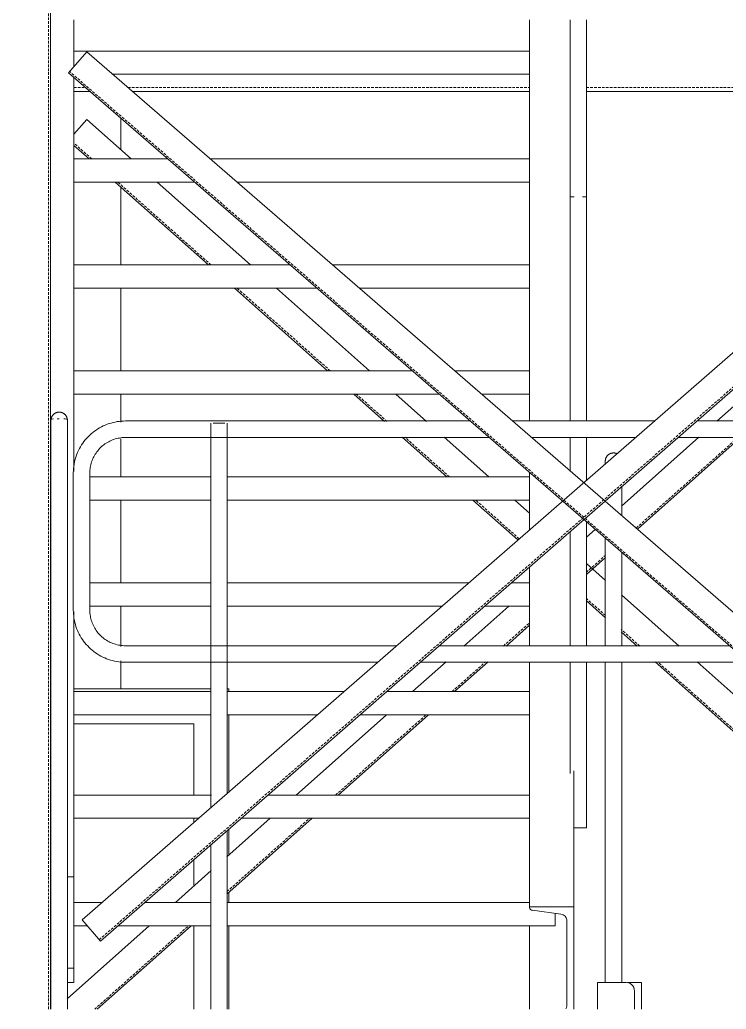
# Model space of a CAD drawing. Header units: centimetres. Extents: x -3046 to 63786, y -269 to 1483.
# Drawn here: x 51552.3 to 51680.9, y 233.8 to 413.9 of the extents above; entities that cross this region are included whole.
import ezdxf

# ---------------------------------------------------------------- set-up
doc = ezdxf.new("R2010")
doc.units = ezdxf.units.CM
doc.linetypes.add('Hidden', pattern=[0.714375, 0.47625, -0.238125])
for name, color, linetype, lineweight in [('A-FLOR-HRAL', 7, 'Continuous', 9), ('A-GLAZ', 7, 'Continuous', 9), ('A-WALL-PATT', 7, 'Continuous', 9), ('I-WALL', 7, 'Continuous', 9), ('S-BEAM', 7, 'Continuous', 9), ('S-COLS', 7, 'Continuous', 9)]:
    doc.layers.add(name, color=color, linetype=linetype, lineweight=lineweight)

# ---------------------------------------------------------------- blocks, each defined once
blk = doc.blocks.new('HSS Rectangular-Column - 75 x 75-1752346-s04')
at = {"layer": 'S-COLS', "linetype": 'Hidden'}
blk.add_line((-5678.4, 620.8), (-5678.4, 233.83), dxfattribs=at)
at = {"layer": 'S-COLS'}
blk.add_line((-5678, 233.83), (-5678, 594.99), dxfattribs=at)
blk = doc.blocks.new('C Shapes - C12X25-1753967-s04')
at = {"layer": 'S-BEAM', "linetype": 'Hidden'}
for p, q in [((-5673.77, 401.59), (-5671.69, 401.59)), ((-5663.93, 401.59), (-5590.78, 401.59)), ((-5580.45, 401.59), (-5498.39, 401.59))]:
    blk.add_line(p, q, dxfattribs=at)
at = {"layer": 'S-BEAM'}
for p, q in [((-5673.77, 400.88), (-5670.87, 400.88)), ((-5663.11, 400.88), (-5590.78, 400.88)), ((-5580.45, 400.88), (-5499.21, 400.88))]:
    blk.add_line(p, q, dxfattribs=at)
blk = doc.blocks.new('M_L Equal Angles - L51X51X3_2-1755276-s04')
at = {"layer": 'S-BEAM'}
for p, q in [((-5494.86, 395.75), (-5556.68, 340.84)), ((-5559.94, 337.94), (-5574.05, 325.4)), ((-5552.24, 337.99), (-5571.14, 321.19)), ((-5578.84, 321.15), (-5580.45, 319.72)), ((-5576.95, 316.04), (-5580.45, 312.92)), ((-5594.54, 307.21), (-5602.73, 299.93)), ((-5590.78, 303.75), (-5595.08, 299.93)), ((-5605.99, 297.03), (-5612.08, 291.63)), ((-5598.34, 297.03), (-5604.43, 291.63)), ((-5616.82, 287.41), (-5633.27, 272.81)), ((-5609.17, 287.41), (-5625.62, 272.81)), ((-5630.36, 268.59), (-5645.89, 254.8)), ((-5638.01, 268.59), (-5645.89, 261.59)), ((-5648.75, 259.05), (-5655.29, 253.25)), ((-5660.04, 249.03), (-5674.99, 235.75)), ((-5652.39, 249.03), (-5669.5, 233.83))]:
    blk.add_line(p, q, dxfattribs=at)
at = {"layer": 'S-BEAM', "linetype": 'Hidden'}
for p, q in [((-5571.38, 321.4), (-5552.71, 337.99)), ((-5580.45, 313.35), (-5576.95, 316.46)), ((-5595.56, 299.93), (-5590.78, 304.17)), ((-5604.91, 291.63), (-5598.82, 297.03)), ((-5626.1, 272.81), (-5609.65, 287.41)), ((-5645.89, 255.23), (-5630.84, 268.59)), ((-5669.98, 233.83), (-5652.87, 249.03))]:
    blk.add_line(p, q, dxfattribs=at)
blk = doc.blocks.new('M_L Equal Angles - L51X51X3_2-V183-s04')
at = {"layer": 'S-BEAM'}
for p, q in [((-5673.77, 393.08), (-5671.41, 395.75)), ((-5663.35, 388.59), (-5671.41, 395.75)), ((-5671, 388.59), (-5673.77, 391.05)), ((-5649.28, 369.3), (-5666.25, 384.37)), ((-5641.63, 369.3), (-5658.6, 384.37)), ((-5627.56, 350.01), (-5644.53, 365.08)), ((-5619.91, 350.01), (-5636.88, 365.08)), ((-5617.19, 340.79), (-5622.81, 345.79)), ((-5609.53, 340.79), (-5615.16, 345.79)), ((-5605.84, 330.72), (-5613.98, 337.94)), ((-5598.19, 330.72), (-5606.33, 337.94)), ((-5592.91, 319.23), (-5601.1, 326.5)), ((-5590.78, 324.13), (-5593.45, 326.5)), ((-5576.95, 311.85), (-5580.45, 314.96)), ((-5576.95, 305.05), (-5580.45, 308.16)), ((-5563.54, 299.93), (-5574.05, 309.27)), ((-5571.18, 299.93), (-5574.08, 302.5)), ((-5519.85, 254.33), (-5567.92, 297.03)), ((-5519.84, 261.12), (-5560.27, 297.03))]:
    blk.add_line(p, q, dxfattribs=at)
at = {"layer": 'S-BEAM', "linetype": 'Hidden'}
for p, q in [((-5670.52, 388.59), (-5673.77, 391.48)), ((-5648.8, 369.3), (-5665.77, 384.37)), ((-5627.08, 350.01), (-5644.05, 365.08)), ((-5616.71, 340.79), (-5622.34, 345.79)), ((-5605.36, 330.72), (-5613.5, 337.94)), ((-5592.67, 319.44), (-5600.62, 326.5)), ((-5576.95, 305.48), (-5580.45, 308.59)), ((-5570.71, 299.93), (-5574.08, 302.93)), ((-5519.85, 254.76), (-5567.44, 297.03))]:
    blk.add_line(p, q, dxfattribs=at)
blk = doc.blocks.new('M_L Equal Angles - L51X51X3_2-1755759-s04')
at = {"layer": 'S-BEAM'}
for p, q in [((-5491.16, 407.9), (-5672.27, 250.07)), ((-5487.82, 404.07), (-5668.93, 246.24)), ((-5668.93, 246.24), (-5672.27, 250.07))]:
    blk.add_line(p, q, dxfattribs=at)
at = {"layer": 'S-BEAM', "linetype": 'Hidden'}
blk.add_line((-5669.14, 246.48), (-5488.03, 404.31), dxfattribs=at)
blk = doc.blocks.new('M_L Equal Angles - L51X51X3_2-1755781-s04')
at = {"layer": 'S-BEAM'}
for p, q in [((-5674.73, 404.23), (-5671.41, 408.07)), ((-5487.1, 248.38), (-5671.41, 408.07)), ((-5490.43, 244.54), (-5674.73, 404.23))]:
    blk.add_line(p, q, dxfattribs=at)
at = {"layer": 'S-BEAM', "linetype": 'Hidden'}
blk.add_line((-5490.22, 244.78), (-5674.53, 404.47), dxfattribs=at)
blk = doc.blocks.new('Railings 4 - Railings 1-1757765-s04')
at = {"layer": 'A-FLOR-HRAL'}
for p, q in [((-5677.94, 341.24), (-5677.94, 333.36)), ((-5677.94, 341), (-5677.94, 341)), ((-5677.94, 341), (-5677.94, 340.14)), ((-5674.94, 333.36), (-5674.94, 341.24)), ((-5674.94, 341), (-5674.94, 341)), ((-5674.94, 340.14), (-5674.94, 341)), ((-5677.94, 333.36), (-5677.94, 310.49)), ((-5674.94, 310.49), (-5674.94, 333.36)), ((-5677.94, 310.49), (-5677.94, 233.83)), ((-5674.94, 233.83), (-5674.94, 310.49)), ((-5677.94, 302.13), (-5677.94, 300.58)), ((-5674.94, 300.58), (-5674.94, 302.13))]:
    blk.add_line(p, q, dxfattribs=at)
at = {"layer": 'A-FLOR-HRAL', "flags": 128}
for points in [[(-5677.94, 341), (-5677.94, 341.06), (-5677.94, 341.12), (-5677.93, 341.18), (-5677.92, 341.24), (-5677.91, 341.3), (-5677.9, 341.36), (-5677.88, 341.41), (-5677.87, 341.47), (-5677.85, 341.53), (-5677.82, 341.58), (-5677.8, 341.64), (-5677.77, 341.69), (-5677.74, 341.74), (-5677.71, 341.8), (-5677.68, 341.85), (-5677.64, 341.9), (-5677.61, 341.94), (-5677.57, 341.99), (-5677.53, 342.03), (-5677.49, 342.08), (-5677.44, 342.12), (-5677.4, 342.16), (-5677.35, 342.19), (-5677.3, 342.23), (-5677.25, 342.26), (-5677.2, 342.29), (-5677.15, 342.32), (-5677.09, 342.35), (-5677.04, 342.37), (-5676.98, 342.4), (-5676.93, 342.42), (-5676.87, 342.44), (-5676.81, 342.45), (-5676.76, 342.47), (-5676.7, 342.48), (-5676.64, 342.49), (-5676.58, 342.49), (-5676.52, 342.5), (-5676.46, 342.5), (-5676.44, 342.5)], [(-5676.44, 342.5), (-5676.38, 342.5), (-5676.32, 342.49), (-5676.26, 342.49), (-5676.2, 342.48), (-5676.14, 342.47), (-5676.08, 342.46), (-5676.03, 342.44), (-5675.97, 342.42), (-5675.91, 342.4), (-5675.86, 342.38), (-5675.8, 342.36), (-5675.75, 342.33), (-5675.7, 342.3), (-5675.64, 342.27), (-5675.59, 342.24), (-5675.55, 342.2), (-5675.5, 342.17), (-5675.45, 342.13), (-5675.41, 342.09), (-5675.37, 342.04), (-5675.32, 342), (-5675.29, 341.96), (-5675.25, 341.91), (-5675.21, 341.86), (-5675.18, 341.81), (-5675.15, 341.76), (-5675.12, 341.71), (-5675.09, 341.65), (-5675.07, 341.6), (-5675.04, 341.54), (-5675.02, 341.49), (-5675, 341.43), (-5674.99, 341.37), (-5674.97, 341.31), (-5674.96, 341.25), (-5674.95, 341.2), (-5674.95, 341.14), (-5674.94, 341.08), (-5674.94, 341.02), (-5674.94, 341)], [(-5677.94, 341), (-5677.94, 340.99), (-5677.94, 340.97), (-5677.94, 340.94), (-5677.94, 340.9), (-5677.94, 340.84), (-5677.94, 340.77), (-5677.94, 340.69), (-5677.94, 340.59), (-5677.94, 340.49), (-5677.94, 340.37), (-5677.94, 340.24), (-5677.94, 340.1), (-5677.94, 339.94), (-5677.94, 339.78), (-5677.94, 339.6), (-5677.94, 339.42), (-5677.94, 339.22), (-5677.94, 339.01), (-5677.94, 338.8), (-5677.94, 338.57), (-5677.94, 338.34), (-5677.94, 338.1), (-5677.94, 337.85), (-5677.94, 337.59), (-5677.94, 337.32), (-5677.94, 337.05), (-5677.94, 336.77), (-5677.94, 336.49), (-5677.94, 336.19), (-5677.94, 335.9), (-5677.94, 335.6), (-5677.94, 335.29), (-5677.94, 334.98), (-5677.94, 334.67), (-5677.94, 334.36), (-5677.94, 334.04), (-5677.94, 333.72), (-5677.94, 333.41), (-5677.94, 333.36)], [(-5674.94, 333.36), (-5674.94, 333.68), (-5674.94, 334), (-5674.94, 334.32), (-5674.94, 334.63), (-5674.94, 334.94), (-5674.94, 335.25), (-5674.94, 335.56), (-5674.94, 335.86), (-5674.94, 336.16), (-5674.94, 336.45), (-5674.94, 336.73), (-5674.94, 337.01), (-5674.94, 337.29), (-5674.94, 337.55), (-5674.94, 337.81), (-5674.94, 338.06), (-5674.94, 338.31), (-5674.94, 338.54), (-5674.94, 338.77), (-5674.94, 338.99), (-5674.94, 339.19), (-5674.94, 339.39), (-5674.94, 339.58), (-5674.94, 339.76), (-5674.94, 339.92), (-5674.94, 340.08), (-5674.94, 340.22), (-5674.94, 340.35), (-5674.94, 340.47), (-5674.94, 340.58), (-5674.94, 340.68), (-5674.94, 340.76), (-5674.94, 340.83), (-5674.94, 340.89), (-5674.94, 340.94), (-5674.94, 340.97), (-5674.94, 340.99), (-5674.94, 341)], [(-5677.94, 310.49), (-5677.94, 310.17), (-5677.94, 309.85), (-5677.94, 309.53), (-5677.94, 309.21), (-5677.94, 308.9), (-5677.94, 308.58), (-5677.94, 308.27), (-5677.94, 307.96), (-5677.94, 307.65), (-5677.94, 307.35), (-5677.94, 307.05), (-5677.94, 306.76), (-5677.94, 306.47), (-5677.94, 306.19), (-5677.94, 305.91), (-5677.94, 305.65), (-5677.94, 305.38), (-5677.94, 305.13), (-5677.94, 304.88), (-5677.94, 304.65), (-5677.94, 304.42), (-5677.94, 304.2), (-5677.94, 303.99), (-5677.94, 303.79), (-5677.94, 303.6), (-5677.94, 303.42), (-5677.94, 303.25), (-5677.94, 303.09), (-5677.94, 302.94), (-5677.94, 302.81), (-5677.94, 302.69), (-5677.94, 302.57), (-5677.94, 302.47), (-5677.94, 302.39), (-5677.94, 302.31), (-5677.94, 302.25), (-5677.94, 302.2), (-5677.94, 302.16), (-5677.94, 302.14), (-5677.94, 302.13)], [(-5674.94, 302.13), (-5674.94, 302.14), (-5674.94, 302.17), (-5674.94, 302.21), (-5674.94, 302.26), (-5674.94, 302.32), (-5674.94, 302.4), (-5674.94, 302.49), (-5674.94, 302.59), (-5674.94, 302.7), (-5674.94, 302.83), (-5674.94, 302.97), (-5674.94, 303.11), (-5674.94, 303.27), (-5674.94, 303.45), (-5674.94, 303.63), (-5674.94, 303.82), (-5674.94, 304.02), (-5674.94, 304.23), (-5674.94, 304.45), (-5674.94, 304.68), (-5674.94, 304.92), (-5674.94, 305.17), (-5674.94, 305.42), (-5674.94, 305.69), (-5674.94, 305.96), (-5674.94, 306.23), (-5674.94, 306.52), (-5674.94, 306.8), (-5674.94, 307.1), (-5674.94, 307.4), (-5674.94, 307.7), (-5674.94, 308.01), (-5674.94, 308.32), (-5674.94, 308.63), (-5674.94, 308.94), (-5674.94, 309.26), (-5674.94, 309.58), (-5674.94, 309.9), (-5674.94, 310.22), (-5674.94, 310.49)]]:
    blk.add_lwpolyline(points, dxfattribs=at)
at = {"layer": 'A-FLOR-HRAL'}
for start_param, end_param in [(2.356194, 3.141593), (1.570796, 1.832596), (0, 0.981045)]:
    blk.add_ellipse((-5676.44, 341.24), major_axis=(1.5, 0), ratio=0.01189, start_param=start_param, end_param=end_param, dxfattribs=at)
blk = doc.blocks.new('Railings 8 - Railings 8-1759027-s04')
at = {"layer": 'A-FLOR-HRAL'}
for p, q in [((-5601.63, 340.89), (-5664.37, 340.89)), ((-5648.84, 340.47), (-5648.84, 270.48)), ((-5646.28, 340.47), (-5648.4, 340.47)), ((-5645.84, 273.1), (-5645.84, 340.47)), ((-5568.05, 340.89), (-5593.87, 340.89)), ((-5500.6, 340.89), (-5560.32, 340.89)), ((-5664.37, 337.89), (-5598.17, 337.89)), ((-5590.41, 337.89), (-5571.49, 337.89)), ((-5563.76, 337.89), (-5500.6, 337.89)), ((-5673.87, 331.39), (-5673.87, 306.48)), ((-5670.87, 306.48), (-5670.87, 331.39)), ((-5614.99, 299.98), (-5664.37, 299.98)), ((-5554.42, 299.98), (-5607.26, 299.98)), ((-5664.37, 296.98), (-5618.43, 296.98)), ((-5610.7, 296.98), (-5550.95, 296.98)), ((-5645.84, 233.83), (-5645.84, 266.36)), ((-5648.84, 263.75), (-5648.84, 233.83))]:
    blk.add_line(p, q, dxfattribs=at)
at = {"layer": 'A-FLOR-HRAL', "flags": 128}
for points in [[(-5664.37, 340.89), (-5664.75, 340.88), (-5665.13, 340.86), (-5665.5, 340.82), (-5665.88, 340.77), (-5666.26, 340.7), (-5666.63, 340.62), (-5666.99, 340.52), (-5667.36, 340.41), (-5667.71, 340.28), (-5668.07, 340.14), (-5668.41, 339.98), (-5668.75, 339.82), (-5669.09, 339.63), (-5669.41, 339.44), (-5669.73, 339.23), (-5670.04, 339.01), (-5670.34, 338.78), (-5670.63, 338.53), (-5670.91, 338.27), (-5671.18, 338.01), (-5671.44, 337.73), (-5671.69, 337.44), (-5671.93, 337.14), (-5672.15, 336.84), (-5672.36, 336.52), (-5672.56, 336.2), (-5672.75, 335.87), (-5672.92, 335.53), (-5673.08, 335.18), (-5673.22, 334.83), (-5673.35, 334.47), (-5673.47, 334.11), (-5673.57, 333.75), (-5673.66, 333.38), (-5673.73, 333), (-5673.79, 332.63), (-5673.83, 332.25), (-5673.86, 331.87), (-5673.87, 331.49), (-5673.87, 331.39)], [(-5670.87, 331.39), (-5670.86, 331.65), (-5670.85, 331.91), (-5670.82, 332.17), (-5670.78, 332.42), (-5670.74, 332.68), (-5670.68, 332.93), (-5670.61, 333.19), (-5670.54, 333.43), (-5670.45, 333.68), (-5670.35, 333.92), (-5670.25, 334.16), (-5670.13, 334.39), (-5670.01, 334.62), (-5669.87, 334.84), (-5669.73, 335.06), (-5669.58, 335.27), (-5669.42, 335.48), (-5669.25, 335.67), (-5669.08, 335.87), (-5668.9, 336.05), (-5668.71, 336.23), (-5668.51, 336.4), (-5668.31, 336.56), (-5668.1, 336.71), (-5667.88, 336.86), (-5667.66, 336.99), (-5667.43, 337.12), (-5667.2, 337.24), (-5666.96, 337.35), (-5666.72, 337.45), (-5666.48, 337.54), (-5666.23, 337.62), (-5665.98, 337.69), (-5665.73, 337.74), (-5665.47, 337.79), (-5665.22, 337.83), (-5664.96, 337.86), (-5664.7, 337.88), (-5664.44, 337.89), (-5664.37, 337.89)], [(-5673.87, 306.48), (-5673.86, 306.1), (-5673.84, 305.72), (-5673.8, 305.35), (-5673.75, 304.97), (-5673.68, 304.6), (-5673.6, 304.22), (-5673.5, 303.86), (-5673.39, 303.49), (-5673.26, 303.14), (-5673.12, 302.78), (-5672.96, 302.44), (-5672.79, 302.1), (-5672.61, 301.76), (-5672.42, 301.44), (-5672.21, 301.12), (-5671.99, 300.81), (-5671.75, 300.51), (-5671.51, 300.22), (-5671.25, 299.94), (-5670.99, 299.67), (-5670.71, 299.41), (-5670.42, 299.16), (-5670.12, 298.92), (-5669.82, 298.7), (-5669.5, 298.49), (-5669.18, 298.29), (-5668.85, 298.1), (-5668.51, 297.93), (-5668.16, 297.77), (-5667.81, 297.63), (-5667.45, 297.5), (-5667.09, 297.38), (-5666.73, 297.28), (-5666.36, 297.19), (-5665.98, 297.12), (-5665.61, 297.06), (-5665.23, 297.02), (-5664.85, 296.99), (-5664.47, 296.98), (-5664.37, 296.98)], [(-5664.37, 299.98), (-5664.63, 299.99), (-5664.89, 300), (-5665.15, 300.03), (-5665.4, 300.07), (-5665.66, 300.11), (-5665.91, 300.17), (-5666.16, 300.24), (-5666.41, 300.31), (-5666.66, 300.4), (-5666.9, 300.5), (-5667.14, 300.6), (-5667.37, 300.72), (-5667.6, 300.84), (-5667.82, 300.98), (-5668.04, 301.12), (-5668.25, 301.27), (-5668.45, 301.43), (-5668.65, 301.6), (-5668.85, 301.77), (-5669.03, 301.95), (-5669.21, 302.14), (-5669.38, 302.34), (-5669.54, 302.54), (-5669.69, 302.75), (-5669.84, 302.97), (-5669.97, 303.19), (-5670.1, 303.42), (-5670.22, 303.65), (-5670.33, 303.89), (-5670.43, 304.13), (-5670.52, 304.37), (-5670.59, 304.62), (-5670.66, 304.87), (-5670.72, 305.12), (-5670.77, 305.38), (-5670.81, 305.63), (-5670.84, 305.89), (-5670.86, 306.15), (-5670.87, 306.41), (-5670.87, 306.48)]]:
    blk.add_lwpolyline(points, dxfattribs=at)
blk = doc.blocks.new('Railings 13 - Railings 6-1759761-s04')
at = {"layer": 'A-FLOR-HRAL'}
for p, q in [((-5574, 325.58), (-5574, 328.96)), ((-5574, 323.67), (-5574, 325.58)), ((-5577, 319.55), (-5577, 304.75)), ((-5574, 304.75), (-5574, 316.95)), ((-5577, 304.75), (-5577, 299.93)), ((-5574, 299.93), (-5574, 304.75)), ((-5577, 297.03), (-5577, 279.82)), ((-5574, 279.82), (-5574, 297.03)), ((-5577, 283.64), (-5577, 238.7)), ((-5574, 238.72), (-5574, 283.64))]:
    blk.add_line(p, q, dxfattribs=at)
at = {"layer": 'A-FLOR-HRAL', "flags": 128}
for points in [[(-5577, 333.58), (-5577, 333.64), (-5577, 333.7), (-5576.99, 333.76), (-5576.98, 333.82), (-5576.97, 333.87), (-5576.96, 333.93), (-5576.94, 333.99), (-5576.92, 334.05), (-5576.9, 334.11), (-5576.88, 334.16), (-5576.86, 334.22), (-5576.83, 334.27), (-5576.8, 334.32), (-5576.77, 334.37), (-5576.74, 334.42), (-5576.7, 334.47), (-5576.67, 334.52), (-5576.63, 334.57), (-5576.59, 334.61), (-5576.55, 334.65), (-5576.5, 334.69), (-5576.46, 334.73), (-5576.41, 334.77), (-5576.36, 334.81), (-5576.31, 334.84), (-5576.26, 334.87), (-5576.21, 334.9), (-5576.15, 334.93), (-5576.1, 334.95), (-5576.04, 334.97), (-5575.99, 335), (-5575.93, 335.01), (-5575.87, 335.03), (-5575.81, 335.04), (-5575.76, 335.06), (-5575.7, 335.06), (-5575.64, 335.07), (-5575.58, 335.07), (-5575.52, 335.08), (-5575.5, 335.08)], [(-5575.5, 335.08), (-5575.44, 335.08), (-5575.38, 335.07), (-5575.32, 335.07), (-5575.26, 335.06), (-5575.2, 335.05), (-5575.14, 335.03), (-5575.09, 335.02), (-5575.03, 335), (-5574.97, 334.98), (-5574.92, 334.96), (-5574.86, 334.93)], [(-5577, 333.14), (-5577, 333.24), (-5577, 333.32), (-5577, 333.4), (-5577, 333.46), (-5577, 333.51), (-5577, 333.54), (-5577, 333.57), (-5577, 333.58), (-5577, 333.58)], [(-5577, 333.58), (-5577, 333.57), (-5577, 333.55), (-5577, 333.52), (-5577, 333.47), (-5577, 333.42), (-5577, 333.35), (-5577, 333.27), (-5577, 333.17), (-5577, 333.06)], [(-5574, 325.58), (-5574, 325.9), (-5574, 326.22), (-5574, 326.53), (-5574, 326.85), (-5574, 327.17), (-5574, 327.48), (-5574, 327.79), (-5574, 328.09), (-5574, 328.4), (-5574, 328.69)], [(-5577, 304.75), (-5577, 304.43), (-5577, 304.11), (-5577, 303.79), (-5577, 303.47), (-5577, 303.16), (-5577, 302.84), (-5577, 302.53), (-5577, 302.23), (-5577, 301.93), (-5577, 301.63), (-5577, 301.34), (-5577, 301.05), (-5577, 300.77), (-5577, 300.5), (-5577, 300.23), (-5577, 299.97)], [(-5574, 299.98), (-5574, 300.24), (-5574, 300.5), (-5574, 300.78), (-5574, 301.06), (-5574, 301.35), (-5574, 301.64), (-5574, 301.94), (-5574, 302.24), (-5574, 302.54), (-5574, 302.85), (-5574, 303.17), (-5574, 303.48), (-5574, 303.8), (-5574, 304.12), (-5574, 304.44), (-5574, 304.75)]]:
    blk.add_lwpolyline(points, dxfattribs=at)
blk = doc.blocks.new('Railings 7 - Railings 6-1760190-s04')
at = {"layer": 'A-FLOR-HRAL'}
for p, q in [((-5583.4, 413.91), (-5583.4, 365.62)), ((-5580.4, 365.62), (-5580.4, 413.91)), ((-5583.4, 381.69), (-5583.4, 379.64)), ((-5582.65, 381.69), (-5583.4, 381.69)), ((-5580.4, 381.69), (-5581.15, 381.69)), ((-5580.4, 379.64), (-5580.4, 381.69)), ((-5583.4, 365.62), (-5583.4, 359.07)), ((-5580.4, 359.07), (-5580.4, 365.62)), ((-5583.4, 359.07), (-5583.4, 340.84)), ((-5580.4, 340.84), (-5580.4, 359.07)), ((-5583.4, 337.94), (-5583.4, 331.69)), ((-5580.4, 331.69), (-5580.4, 337.94)), ((-5580.4, 330.13), (-5580.4, 331.69)), ((-5580.4, 299.93), (-5580.4, 322.5)), ((-5583.4, 320.77), (-5583.4, 299.93)), ((-5583.4, 297.03), (-5583.4, 276.74)), ((-5580.4, 266.82), (-5580.4, 297.03)), ((-5582.65, 266.82), (-5581.9, 266.82)), ((-5581.9, 266.82), (-5580.4, 266.82))]:
    blk.add_line(p, q, dxfattribs=at)
at = {"layer": 'A-FLOR-HRAL', "flags": 128}
for points in [[(-5583.4, 365.62), (-5583.4, 365.43), (-5583.4, 365.23), (-5583.4, 365.02), (-5583.4, 364.8), (-5583.4, 364.57), (-5583.4, 364.34), (-5583.4, 364.09), (-5583.4, 363.84), (-5583.4, 363.58), (-5583.4, 363.31), (-5583.4, 363.04), (-5583.4, 362.76), (-5583.4, 362.47), (-5583.4, 362.18), (-5583.4, 361.88), (-5583.4, 361.58), (-5583.4, 361.27), (-5583.4, 360.96), (-5583.4, 360.65), (-5583.4, 360.34), (-5583.4, 360.02), (-5583.4, 359.7), (-5583.4, 359.38), (-5583.4, 359.07)], [(-5580.4, 359.07), (-5580.4, 359.39), (-5580.4, 359.71), (-5580.4, 360.03), (-5580.4, 360.35), (-5580.4, 360.66), (-5580.4, 360.97), (-5580.4, 361.28), (-5580.4, 361.59), (-5580.4, 361.89), (-5580.4, 362.19), (-5580.4, 362.48), (-5580.4, 362.77), (-5580.4, 363.05), (-5580.4, 363.32), (-5580.4, 363.59), (-5580.4, 363.85), (-5580.4, 364.1), (-5580.4, 364.35), (-5580.4, 364.58), (-5580.4, 364.81), (-5580.4, 365.03), (-5580.4, 365.24), (-5580.4, 365.44), (-5580.4, 365.62)], [(-5583.4, 337.92), (-5583.4, 337.6), (-5583.4, 337.28), (-5583.4, 336.96), (-5583.4, 336.65), (-5583.4, 336.34), (-5583.4, 336.03), (-5583.4, 335.72), (-5583.4, 335.42), (-5583.4, 335.12), (-5583.4, 334.83), (-5583.4, 334.54), (-5583.4, 334.26), (-5583.4, 333.99), (-5583.4, 333.72), (-5583.4, 333.46), (-5583.4, 333.21), (-5583.4, 332.96), (-5583.4, 332.73), (-5583.4, 332.5), (-5583.4, 332.28), (-5583.4, 332.07), (-5583.4, 331.87)], [(-5580.4, 330.24), (-5580.4, 330.25), (-5580.4, 330.26), (-5580.4, 330.3), (-5580.4, 330.34), (-5580.4, 330.4), (-5580.4, 330.47), (-5580.4, 330.55), (-5580.4, 330.65), (-5580.4, 330.75), (-5580.4, 330.87), (-5580.4, 331), (-5580.4, 331.14), (-5580.4, 331.3), (-5580.4, 331.46), (-5580.4, 331.64), (-5580.4, 331.82), (-5580.4, 332.02), (-5580.4, 332.22), (-5580.4, 332.44), (-5580.4, 332.67), (-5580.4, 332.9), (-5580.4, 333.14), (-5580.4, 333.39), (-5580.4, 333.65), (-5580.4, 333.92), (-5580.4, 334.19), (-5580.4, 334.47), (-5580.4, 334.75), (-5580.4, 335.04), (-5580.4, 335.34), (-5580.4, 335.64), (-5580.4, 335.95), (-5580.4, 336.25), (-5580.4, 336.57), (-5580.4, 336.88), (-5580.4, 337.2), (-5580.4, 337.51), (-5580.4, 337.83)], [(-5580.4, 331.69), (-5580.4, 331.51), (-5580.4, 331.35), (-5580.4, 331.19), (-5580.4, 331.04), (-5580.4, 330.91), (-5580.4, 330.79), (-5580.4, 330.68), (-5580.4, 330.58), (-5580.4, 330.49), (-5580.4, 330.42), (-5580.4, 330.36), (-5580.4, 330.31), (-5580.4, 330.27), (-5580.4, 330.25), (-5580.4, 330.24), (-5580.4, 330.24)], [(-5580.4, 330.24), (-5580.4, 330.18), (-5580.41, 330.12)]]:
    blk.add_lwpolyline(points, dxfattribs=at)
blk = doc.blocks.new('Railings 20 - Railings 16-1765549-s04')
at = {"layer": 'A-FLOR-HRAL'}
for p, q in [((-5673.77, 408.21), (-5590.78, 408.21)), ((-5666.71, 404), (-5590.78, 404)), ((-5673.77, 388.59), (-5656.68, 388.59)), ((-5648.92, 388.59), (-5590.78, 388.59)), ((-5673.77, 384.37), (-5651.81, 384.37)), ((-5644.06, 384.37), (-5590.78, 384.37)), ((-5673.77, 369.3), (-5634.42, 369.3)), ((-5626.66, 369.3), (-5590.78, 369.3)), ((-5673.77, 365.08), (-5629.55, 365.08)), ((-5621.79, 365.08), (-5590.78, 365.08)), ((-5673.77, 350.01), (-5612.15, 350.01)), ((-5604.39, 350.01), (-5590.78, 350.01)), ((-5673.77, 345.79), (-5607.29, 345.79)), ((-5599.53, 345.79), (-5590.78, 345.79)), ((-5670.92, 330.72), (-5648.79, 330.72)), ((-5645.9, 330.72), (-5590.78, 330.72)), ((-5670.95, 326.5), (-5648.79, 326.5)), ((-5645.91, 326.5), (-5590.78, 326.5)), ((-5670.92, 311.42), (-5648.79, 311.42)), ((-5645.93, 311.42), (-5601.86, 311.42)), ((-5594.13, 311.42), (-5590.78, 311.42)), ((-5670.92, 307.21), (-5648.79, 307.21)), ((-5645.94, 307.21), (-5606.7, 307.21)), ((-5598.97, 307.21), (-5590.78, 307.21)), ((-5673.77, 291.63), (-5648.79, 291.63)), ((-5645.89, 291.63), (-5624.58, 291.63)), ((-5616.84, 291.63), (-5590.78, 291.63)), ((-5673.77, 287.41), (-5648.79, 287.41)), ((-5645.89, 287.41), (-5629.41, 287.41)), ((-5621.68, 287.41), (-5590.78, 287.41)), ((-5673.77, 272.81), (-5648.73, 272.81)), ((-5638.44, 272.81), (-5590.78, 272.81)), ((-5673.77, 268.59), (-5651.01, 268.59)), ((-5643.28, 268.59), (-5590.78, 268.59)), ((-5673.77, 253.25), (-5668.62, 253.25)), ((-5660.89, 253.25), (-5648.76, 253.25)), ((-5645.89, 253.25), (-5590.78, 253.25)), ((-5586.1, 251.26), (-5586.1, 249.03)), ((-5673.77, 249.03), (-5671.37, 249.03)), ((-5665.73, 249.03), (-5648.77, 249.03)), ((-5645.89, 249.03), (-5586.1, 249.03))]:
    blk.add_line(p, q, dxfattribs=at)
blk = doc.blocks.new('PQ_RVR_EST-01_ZZ_ZZ_MO_T_A_rvt-4-s04')
at = {"layer": 'S-BEAM'}
for p, q in [((-5673.77, 413.91), (-5673.77, 405.34)), ((-5590.78, 340.84), (-5590.78, 413.91)), ((-5673.77, 403.4), (-5673.77, 331.67)), ((-5590.78, 321.08), (-5590.78, 331.49)), ((-5590.78, 299.93), (-5590.78, 314.34)), ((-5673.77, 306.2), (-5673.77, 257.93)), ((-5590.78, 252.48), (-5590.78, 297.03)), ((-5582.73, 277.2), (-5582.73, 252.48)), ((-5673.77, 257.93), (-5674.99, 257.93)), ((-5673.77, 257.93), (-5673.77, 241.28)), ((-5582.73, 252.48), (-5590.78, 252.48)), ((-5590.78, 252.48), (-5590.78, 252.34)), ((-5582.73, 233.83), (-5582.73, 252.48)), ((-5590.25, 251.83), (-5585.09, 251.12)), ((-5590.78, 249.03), (-5590.78, 233.83)), ((-5584.03, 250.09), (-5584.03, 234.36)), ((-5673.77, 241.28), (-5674.99, 241.28)), ((-5673.77, 238.72), (-5673.77, 241.28)), ((-5674.99, 238.72), (-5673.77, 238.72)), ((-5578.44, 238.72), (-5578.44, 233.83)), ((-5573.18, 238.72), (-5577.91, 238.72)), ((-5572.75, 238.63), (-5573.18, 238.72)), ((-5572.98, 238.72), (-5570.39, 238.72)), ((-5572.98, 238.72), (-5570.39, 238.72)), ((-5570.39, 238.72), (-5570.39, 233.83)), ((-5571.69, 233.83), (-5571.69, 237.1))]:
    blk.add_line(p, q, dxfattribs=at)
at = {"layer": 'S-BEAM', "flags": 128}
for points in [[(-5577.91, 238.72), (-5578.03, 238.72), (-5578.15, 238.72), (-5578.25, 238.72), (-5578.33, 238.72), (-5578.39, 238.72), (-5578.43, 238.72), (-5578.44, 238.72)], [(-5571.69, 237.1), (-5571.72, 237.46), (-5571.82, 237.8), (-5571.99, 238.11), (-5572.21, 238.35), (-5572.46, 238.53), (-5572.75, 238.63)]]:
    blk.add_lwpolyline(points, dxfattribs=at)
at = {"layer": 'S-BEAM'}
for centre, major_axis, start_param, end_param in [((-5590.15, 252.34), (0.636, 0), 3.141593, 4.547281), ((-5585.3, 250.09), (1.27, 0), 0, 1.405688), ((-5585.3, 234.36), (1.27, 0), 5.814623, 6.283185)]:
    blk.add_ellipse(centre, major_axis=major_axis, ratio=0.820327, start_param=start_param, end_param=end_param, dxfattribs=at)
at = {"layer": 'A-FLOR-HRAL', "lineweight": 9}
for name in ['Railings 7 - Railings 6-1760190-s04', 'Railings 20 - Railings 16-1765549-s04', 'Railings 4 - Railings 1-1757765-s04', 'Railings 8 - Railings 8-1759027-s04', 'Railings 13 - Railings 6-1759761-s04']:
    blk.add_blockref(name, (0, 0), dxfattribs=at)
at = {"layer": 'S-BEAM', "lineweight": 9}
for name in ['C Shapes - C12X25-1753967-s04', 'M_L Equal Angles - L51X51X3_2-1755781-s04', 'M_L Equal Angles - L51X51X3_2-1755759-s04', 'M_L Equal Angles - L51X51X3_2-1755276-s04', 'M_L Equal Angles - L51X51X3_2-V183-s04']:
    blk.add_blockref(name, (0, 0), dxfattribs=at)
at = {"layer": 'S-COLS', "lineweight": 9}
blk.add_blockref('HSS Rectangular-Column - 75 x 75-1752346-s04', (0, 0), dxfattribs=at)
blk = doc.blocks.new('M_Instance-Window-Fixed - 0406 x 610mm-1786122-s04')
at = {"layer": 'A-GLAZ'}
for p, q in [((-5648.79, 292.12), (-5673.77, 292.12)), ((-5645.58, 292.12), (-5645.89, 292.12)), ((-5645.58, 291.63), (-5645.58, 292.12)), ((-5645.58, 273.33), (-5645.58, 287.41)), ((-5673.77, 285.77), (-5651.93, 285.77)), ((-5651.93, 285.77), (-5651.93, 272.81)), ((-5651.93, 268.59), (-5651.93, 267.79)), ((-5645.58, 261.87), (-5645.58, 266.59)), ((-5651.93, 261.05), (-5651.93, 256.23)), ((-5645.58, 253.25), (-5645.58, 255.08)), ((-5651.93, 249.03), (-5651.93, 233.83)), ((-5645.58, 233.83), (-5645.58, 249.03))]:
    blk.add_line(p, q, dxfattribs=at)

msp = doc.modelspace()

# ---------------------------------------------------------------- hatches: boundary and pattern name
at = {"layer": 'A-WALL-PATT', "true_color": 0x808080}
h = msp.add_hatch(dxfattribs=at)
h.set_pattern_fill('FP_46', color=8, style=0, pattern_type=2)
h.set_pattern_definition([(90, (53595.614, 711.715), (-75, 5e-15), [])])
h.paths.add_polyline_path([(51152.47, 134), (51181.87, 134), (51181.87, 211.5), (51180.52, 211.5), (51180.68, 211.82), (51181.87, 211.82), (51181.66, 224.45), (51159.55, 224.45), (51159.55, 287.4), (51181.87, 287.4), (51181.87, 310.17), (51151.72, 310.17), (51151.72, 134)])
h.paths.add_polyline_path([(51687.07, 134), (51750.95, 134), (51750.95, 134.5), (51668.28, 134.5), (51667.66, 134)])
h.paths.add_polyline_path([(53860.54, 134), (54066.85, 134), (54066.85, 241.5), (53776.44, 241.5), (53776.44, 244), (54066.85, 244), (54066.85, 436.5), (53776.44, 436.5), (53776.44, 439), (54066.85, 439), (54066.85, 440.53), (53777.73, 440.79), (53777.74, 450.53), (54066.85, 450.53), (54066.85, 507.27), (53777.73, 507.27), (53777.73, 514), (53776.44, 514), (53776.44, 134), (53836.39, 134)])
h.paths.add_polyline_path([(54826.53, 134), (54877.38, 134), (54877.38, 241.5), (54807.51, 241.5), (54807.51, 134)])
h.paths.add_polyline_path([(54271.09, 134), (54377.63, 134), (54377.63, 180.11), (54369.25, 180.11), (54369.25, 241.5), (54088.85, 241.5), (54088.85, 134), (54246.94, 134)])
h.paths.add_polyline_path([(54387.63, 134), (54653.78, 134), (54653.78, 241.5), (54493.23, 241.5), (54493.23, 180.11), (54387.63, 180.11), (54387.63, 145.53)])
h.paths.add_polyline_path([(53766.44, 134), (53766.44, 514), (53765.14, 514), (53765.14, 507.27), (53480.15, 507.27), (53480.15, 446.01), (53479.85, 446.01), (53479.57, 134), (53763.94, 134)])
h.paths.add_polyline_path([(51233.34, 134), (51535.47, 134), (51535.47, 190.77), (51447.14, 190.77), (51447.14, 216.5), (51241.22, 216.5), (51233.95, 140.37)])
h.paths.add_polyline_path([(54797.51, 134), (54797.51, 241.5), (54698.16, 241.5), (54698.16, 134), (54754.08, 134)])
h.paths.add_polyline_path([(54676.16, 134), (54676.16, 241.5), (54663.78, 241.5), (54663.78, 134)])
h.paths.add_polyline_path([(51557.89, 134), (51640.29, 134), (51571.45, 190.77), (51557.89, 190.77), (51557.89, 145.53)])
h.paths.add_polyline_path([(53456.65, 134), (53456.65, 457.78), (53455.33, 457.78), (53455.33, 134)])
h.paths.add_polyline_path([(51782.04, 134), (51782.04, 190.77), (51759.74, 190.77), (51759.74, 134)])
h.paths.add_polyline_path([(51809.56, 134), (51869.02, 134), (51869.02, 190.77), (51809.56, 190.77), (51809.56, 159.34)])
h.paths.add_polyline_path([(51652.77, 136.34), (51657.46, 140.51), (51657.46, 208.83), (51590.32, 208.83), (51590.47, 191.67), (51650.85, 138.04)])
h.paths.add_polyline_path([(51687.07, 138.72), (51750.95, 138.72), (51750.95, 153.79), (51692.21, 153.79), (51673.51, 138.72)])
h.paths.add_polyline_path([(51665.51, 138.79), (51684.12, 153.79), (51680.06, 153.79), (51665.51, 140.86)])
h.paths.add_polyline_path([(51640.92, 140.07), (51583.84, 190.77), (51579.44, 190.77), (51638.77, 141.84)])
h.paths.add_polyline_path([(51665.51, 147.66), (51672.41, 153.79), (51665.51, 153.79)])
h.paths.add_polyline_path([(51677.16, 158.01), (51694.13, 173.08), (51665.51, 173.08), (51665.51, 158.01)])
h.paths.add_polyline_path([(51747.45, 158.01), (51750.95, 158.01), (51750.95, 173.08), (51716.15, 173.08), (51697.44, 158.01), (51735.37, 158.01)])
h.paths.add_polyline_path([(51684.81, 158.01), (51689.35, 158.01), (51708.05, 173.08), (51701.78, 173.08), (51686.31, 159.34)])
h.paths.add_polyline_path([(51710.79, 177.3), (51713.55, 177.51), (51731.99, 192.37), (51723.3, 192.19), (51706.53, 177.3)])
h.paths.add_polyline_path([(51735.37, 177.3), (51750.95, 177.3), (51750.95, 190.77), (51741.55, 190.77), (51741.55, 192.37), (51740.09, 192.37), (51721.38, 177.3), (51723.3, 177.3)])
h.paths.add_polyline_path([(51687.07, 177.3), (51698.88, 177.3), (51715.85, 192.37), (51665.51, 192.37), (51665.51, 177.3)])
h.paths.add_polyline_path([(51687.07, 196.59), (51720.6, 196.59), (51734.38, 208.83), (51665.51, 208.83), (51665.51, 196.59)])
h.paths.add_polyline_path([(51737.22, 196.59), (51741.55, 200.08), (51741.55, 208.41), (51728.24, 196.59), (51735.37, 196.59)])
h.paths.add_polyline_path([(51241.46, 219), (51447.14, 219), (51447.14, 292.12), (51535.47, 292.12), (51535.47, 411.5), (51354.3, 411.5), (51354.3, 310.17), (51250.17, 310.17), (51241.57, 220.09)])
h.paths.add_polyline_path([(51602.55, 233.83), (51645.12, 233.83), (51645.12, 249.03), (51590.32, 249.03), (51590.47, 233.83)])
h.paths.add_polyline_path([(51653.17, 233.83), (51657.46, 233.83), (51657.72, 238.72), (51658.9, 238.72), (51658.9, 296.98), (51655.5, 296.98), (51655.3, 266.82), (51653.17, 266.82), (51653.17, 233.89)])
h.paths.add_polyline_path([(51715.97, 233.83), (51715.97, 254.41), (51668.03, 296.98), (51661.9, 296.98), (51661.9, 238.72), (51665.51, 238.63), (51665.51, 233.83), (51711.22, 233.83)])
h.paths.add_polyline_path([(51718.97, 233.83), (51739.13, 233.83), (51718.97, 251.74), (51718.97, 242.21)])
h.paths.add_polyline_path([(51741.55, 238.48), (51741.55, 247.94), (51718.97, 267.51), (51718.97, 258.54), (51737.35, 242.21)])
h.paths.add_polyline_path([(53479.57, 241.5), (53479.57, 244), (53766.43, 244), (53766.43, 241.5), (53498.3, 241.5)])
h.paths.add_polyline_path([(54096, 244), (54369.25, 244), (54369.25, 277.3), (54377.63, 277.3), (54377.63, 514), (54376.31, 514), (54376.31, 507.27), (54088.85, 507.27), (54088.85, 450.53), (54376.3, 450.28), (54376.29, 440.53), (54088.85, 440.53), (54088.85, 439), (54377.63, 439), (54377.63, 436.5), (54088.85, 436.5), (54088.85, 244), (54089.96, 244)])
h.paths.add_polyline_path([(54663.78, 244), (54676.16, 244), (54676.16, 436.5), (54664.05, 436.5), (54663.78, 256.02)])
h.paths.add_polyline_path([(54698.16, 244), (54797.51, 244), (54797.3, 378.03), (54795.71, 376.97), (54745.56, 436.5), (54698.16, 436.5), (54698.16, 256.02)])
h.paths.add_polyline_path([(54807.51, 244), (54877.38, 244), (54877.38, 436.5), (54856.24, 436.5), (54807.51, 378.65), (54807.51, 269.83)])
h.paths.add_polyline_path([(54653.78, 244), (54653.78, 436.5), (54387.63, 436.5), (54387.63, 439), (54653.78, 439), (54653.78, 440.53), (54388.9, 440.79), (54388.9, 450.53), (54653.78, 450.53), (54653.78, 507.27), (54388.9, 507.27), (54388.9, 514), (54387.63, 514), (54387.63, 277.3), (54493.23, 277.3), (54493.23, 244), (54609.18, 244)])
h.paths.add_polyline_path([(51638.77, 253.25), (51645.12, 253.25), (51645.12, 268.59), (51605.54, 268.59), (51590.32, 255.08), (51590.47, 253.25), (51614.62, 253.25)])
h.paths.add_polyline_path([(51741.94, 338.02), (51743.26, 336.42), (51742, 337.94)])
h.paths.add_polyline_path([(51740.82, 338.76), (51742.3, 337.48), (51741.69, 337.89), (51740.9, 338.68)])
h.paths.add_polyline_path([(51744.41, 333.71), (51744.41, 332.67), (51744.46, 333.11)])
h.paths.add_polyline_path([(51741.94, 299.85), (51740.39, 298.57), (51741.67, 299.64)])
h.paths.add_polyline_path([(51742.67, 300.97), (51741.4, 299.49), (51741.8, 300.09), (51742.29, 300.59)])
h.paths.add_polyline_path([(51737.62, 297.37), (51736.59, 297.37), (51737.02, 297.32)])
h.paths.add_polyline_path([(51741.55, 254.66), (51741.55, 292.12), (51747.84, 292.12), (51748.04, 341.25), (51748.54, 341.53), (51748.83, 374.73), (51752.24, 374.8), (51752.24, 400.88), (51744.42, 400.87), (51675.58, 340.89), (51679.28, 340.89), (51741.04, 395.75), (51744.42, 391.95), (51687.07, 340.89), (51736.75, 340.63), (51739.17, 340.02), (51740.78, 338.8), (51743.53, 335.88), (51744.8, 331.39), (51744.6, 305.42), (51743.94, 302.61), (51742.72, 301.01), (51739.79, 298.25), (51735.3, 296.98), (51718.97, 296.98), (51718.97, 274.23), (51739.98, 256.02)])
h.paths.add_polyline_path([(51715.97, 261.2), (51715.97, 270.1), (51684.95, 296.98), (51675.68, 296.98), (51711.22, 265.42)])
h.paths.add_polyline_path([(51590.32, 261.87), (51597.89, 268.59), (51592.62, 268.59), (51590.32, 266.59)])
h.paths.add_polyline_path([(51638.77, 272.81), (51645.12, 272.81), (51645.12, 287.41), (51626.73, 287.41), (51610.28, 272.81), (51619.14, 272.81)])
h.paths.add_polyline_path([(51597.46, 272.81), (51602.63, 272.81), (51619.08, 287.41), (51614.22, 287.41), (51601.97, 276.74)])
h.paths.add_polyline_path([(51590.32, 273.33), (51606.49, 287.41), (51590.32, 287.41), (51590.32, 276.74)])
h.paths.add_polyline_path([(51715.97, 276.83), (51715.97, 296.98), (51692.7, 296.98), (51711.22, 280.94)])
h.paths.add_polyline_path([(51631.47, 291.63), (51645.12, 291.63), (51645.12, 296.98), (51637.5, 296.98), (51632.03, 292.12)])
h.paths.add_polyline_path([(51602.55, 291.63), (51611.32, 291.63), (51617.47, 296.98), (51590.06, 296.98), (51590.32, 291.63), (51591.06, 291.63)])
h.paths.add_polyline_path([(51623.82, 291.63), (51629.85, 296.98), (51625.2, 296.98), (51619.06, 291.63)])
h.paths.add_polyline_path([(51868.19, 292.12), (51869.02, 292.12), (51869.02, 490.3), (51809.56, 490.3), (51809.56, 292.12), (51856.12, 292.12)])
h.paths.add_polyline_path([(51782.04, 292.12), (51782.04, 490.3), (51761.06, 490.3), (51761.06, 414), (51782.03, 414), (51782.03, 411.5), (51761.06, 411.5), (51760.86, 409.11), (51760.24, 409.11), (51760.24, 400.88), (51759.74, 400.88), (51759.74, 292.12)])
h.paths.add_polyline_path([(51564.9, 299.85), (51563.62, 301.39), (51564.68, 300.12)])
h.paths.add_polyline_path([(51566.02, 299.11), (51564.54, 300.39), (51565.14, 299.98), (51565.94, 299.19)])
h.paths.add_polyline_path([(51562.42, 304.16), (51562.42, 305.2), (51562.41, 304.36)])
h.paths.add_polyline_path([(51571.53, 292.12), (51587.06, 292.12), (51587.06, 296.98), (51570.08, 297.25), (51567.66, 297.85), (51566.06, 299.07), (51563.3, 301.99), (51562.12, 306.2), (51562.12, 292.12), (51566.32, 292.12)])
h.paths.add_polyline_path([(51567.65, 299.49), (51566.32, 300.63), (51567.58, 299.54)])
h.paths.add_polyline_path([(51735.3, 299.78), (51737.06, 300.14), (51738.74, 300.9), (51740.37, 302.34), (51741.54, 304.41), (51742, 306.48), (51741.8, 306.48), (51741.55, 333.46), (51740.82, 334.91), (51739.44, 336.46), (51737.38, 337.63), (51735.3, 338.09), (51735.3, 337.89), (51718.97, 337.89), (51718.97, 299.98), (51735.3, 299.88)])
h.paths.add_polyline_path([(51571.53, 299.78), (51571.53, 299.98), (51587.06, 299.98), (51587.06, 307.21), (51565.03, 307.21), (51565.31, 304.36), (51566.02, 302.96), (51567.39, 301.41), (51569.46, 300.24), (51570.21, 299.86)])
h.paths.add_polyline_path([(51590.47, 299.98), (51620.91, 299.98), (51629.2, 307.21), (51590.06, 307.21), (51590.06, 299.98)])
h.paths.add_polyline_path([(51569.04, 300.48), (51567.39, 301.52), (51569.02, 300.49)])
h.paths.add_polyline_path([(51672.31, 299.98), (51681.48, 299.98), (51661.9, 316.95), (51661.9, 309.23), (51662.92, 308.32)])
h.paths.add_polyline_path([(51664.66, 299.98), (51661.9, 302.43), (51661.9, 299.98), (51662.92, 299.98)])
h.paths.add_polyline_path([(51689.24, 299.98), (51715.97, 299.98), (51715.97, 337.89), (51683.55, 337.89), (51664.76, 321.19), (51687.07, 301.86)])
h.paths.add_polyline_path([(51633.23, 299.98), (51641.36, 307.21), (51636.93, 307.21), (51628.64, 299.98)])
h.paths.add_polyline_path([(51658.9, 299.98), (51658.9, 305.1), (51655.5, 308.12), (51655.5, 299.98), (51656.89, 299.98)])
h.paths.add_polyline_path([(51640.88, 299.98), (51645.12, 299.98), (51645.12, 303.75)])
h.paths.add_polyline_path([(51566.94, 301.89), (51565.58, 303.89), (51566.85, 302.01)])
h.paths.add_polyline_path([(51564.54, 302.6), (51564.09, 304.21), (51564.47, 302.81)])
h.paths.add_polyline_path([(51569.66, 311.42), (51587.06, 311.42), (51587.06, 326.5), (51565.03, 326.5), (51565.03, 311.42), (51566.32, 311.42)])
h.paths.add_polyline_path([(51590.47, 311.42), (51634.04, 311.42), (51642.99, 319.23), (51634.8, 326.5), (51590.06, 326.5), (51590.06, 311.42)])
h.paths.add_polyline_path([(51645.12, 311.42), (51645.12, 314.34), (51641.77, 311.42)])
h.paths.add_polyline_path([(51658.9, 311.89), (51658.9, 315.99), (51656.59, 313.94)])
h.paths.add_polyline_path([(51655.5, 319.76), (51657.06, 321.15), (51655.5, 322.5)])
h.paths.add_polyline_path([(51645.12, 324.13), (51645.12, 326.5), (51642.45, 326.5), (51644.06, 325.07)])
h.paths.add_polyline_path([(51661.9, 325.45), (51675.9, 337.89), (51672.14, 337.89), (51661.9, 328.96), (51661.9, 325.58)])
h.paths.add_polyline_path([(51655.5, 330.13), (51659.16, 333.31), (51659.43, 333.55), (51664.41, 337.89), (51655.5, 337.89), (51655.5, 331.98)])
h.paths.add_polyline_path([(51565.03, 330.72), (51587.06, 330.72), (51587.06, 337.89), (51569.46, 337.63), (51568.1, 336.97), (51566.32, 335.34), (51565.29, 333.46), (51564.83, 331.39), (51565.03, 331.39)])
h.paths.add_polyline_path([(51638.77, 330.72), (51645.12, 330.72), (51645.12, 331.49), (51637.73, 337.89), (51629.63, 337.89), (51637.71, 330.72)])
h.paths.add_polyline_path([(51630.06, 330.72), (51621.98, 337.89), (51590.06, 337.89), (51590.06, 330.72), (51614.62, 330.72)])
h.paths.add_polyline_path([(51565.53, 333.88), (51566.57, 335.53), (51565.54, 333.9)])
h.paths.add_polyline_path([(51564.9, 338.02), (51566.32, 339.23), (51565.16, 338.24)])
h.paths.add_polyline_path([(51564.16, 336.9), (51565.44, 338.38), (51565.03, 337.78), (51564.54, 337.28)])
h.paths.add_polyline_path([(51569.21, 340.5), (51570.25, 340.5), (51569.81, 340.55)])
h.paths.add_polyline_path([(51562.42, 333.72), (51563.36, 336.09), (51567.04, 339.62), (51571.53, 340.89), (51618.6, 340.89), (51613.08, 345.79), (51562.12, 345.79), (51562.34, 333.12)])
h.paths.add_polyline_path([(51564.54, 335.27), (51565.69, 336.62), (51564.59, 335.34)])
h.paths.add_polyline_path([(51566.94, 335.98), (51568.94, 337.34), (51567.06, 336.07)])
h.paths.add_polyline_path([(51567.65, 338.38), (51569.25, 338.83), (51567.91, 338.46)])
h.paths.add_polyline_path([(51737.04, 340.43), (51736.85, 340.56), (51737.02, 340.43)])
h.paths.add_polyline_path([(51667.85, 340.89), (51736.69, 400.88), (51655.5, 400.88), (51655.5, 340.89), (51662.92, 340.89)])
h.paths.add_polyline_path([(51642.03, 340.89), (51645.12, 340.89), (51645.12, 345.79), (51636.37, 345.79), (51638.77, 343.71)])
h.paths.add_polyline_path([(51634.27, 340.89), (51628.61, 345.79), (51620.73, 345.79), (51626.25, 340.89)])
h.paths.add_polyline_path([(51566.32, 350.01), (51608.34, 350.01), (51591.37, 365.08), (51562.12, 365.08), (51562.12, 350.01)])
h.paths.add_polyline_path([(51631.51, 350.01), (51645.12, 350.01), (51645.12, 365.08), (51614.11, 365.08), (51628.4, 352.69)])
h.paths.add_polyline_path([(51623.75, 350.01), (51606.35, 365.08), (51599.02, 365.08), (51615.99, 350.01)])
h.paths.add_polyline_path([(51586.62, 369.3), (51569.65, 384.37), (51562.12, 384.37), (51562.12, 369.3), (51578.4, 369.3)])
h.paths.add_polyline_path([(51614.62, 369.3), (51645.12, 369.3), (51645.12, 384.37), (51591.84, 384.37), (51609.24, 369.3)])
h.paths.add_polyline_path([(51594.27, 369.3), (51601.48, 369.3), (51584.08, 384.37), (51577.3, 384.37), (51590.47, 372.67)])
h.paths.add_polyline_path([(51586.98, 388.59), (51645.12, 388.59), (51645.12, 400.88), (51572.78, 400.88), (51580.58, 394.13)])
h.paths.add_polyline_path([(51579.22, 388.59), (51565.03, 400.88), (51562.12, 400.88), (51562.12, 393.08), (51564.49, 395.75), (51572.55, 388.59)])
h.paths.add_polyline_path([(51562.12, 388.59), (51564.9, 388.59), (51562.12, 391.05)])
h.paths.add_polyline_path([(54797.51, 390.35), (54797.51, 436.5), (54758.64, 436.5), (54797.4, 390.49)])
h.paths.add_polyline_path([(54807.51, 394.17), (54843.17, 436.5), (54807.51, 436.5), (54807.51, 407.94)])
h.paths.add_polyline_path([(51373.13, 414), (51535.47, 414), (51535.47, 512.57), (51354.3, 512.57), (51354.3, 414)])
h.paths.add_polyline_path([(51564.9, 493.77), (51563.58, 495.37), (51564.83, 493.85)])
h.paths.add_polyline_path([(51566.02, 493.03), (51564.53, 494.31), (51565.14, 493.9), (51565.94, 493.11)])
h.paths.add_polyline_path([(51562.42, 498.08), (51562.42, 499.11), (51562.37, 498.68)])
h.paths.add_polyline_path([(51566.32, 425.88), (51563.63, 428.9), (51587.06, 449.82), (51587.06, 490.9), (51570.08, 491.16), (51567.66, 491.77), (51566.06, 492.99), (51563.3, 495.91), (51562.03, 500.4), (51562.03, 512.57), (51557.89, 512.57), (51557.89, 425.88), (51563.63, 425.88)])
h.paths.add_polyline_path([(51717.08, 425.88), (51742.58, 425.88), (51721.02, 444.56), (51718.97, 444.56), (51718.77, 425.93), (51715.97, 425.93), (51715.97, 444.56), (51665.51, 444.56), (51665.51, 425.88), (51716.72, 425.88)])
h.paths.add_polyline_path([(51588.17, 425.88), (51652.5, 425.88), (51652.5, 490.9), (51640.57, 490.8), (51590.06, 445.69), (51589.86, 426.73), (51587.06, 426.73), (51587.06, 443.01), (51567.88, 425.88), (51587.81, 425.88)])
h.paths.add_polyline_path([(51748.8, 425.88), (51751.87, 425.88), (51751.87, 444.56), (51728.78, 444.56), (51748.8, 427.22), (51747.64, 425.88)])
h.paths.add_polyline_path([(51655.5, 425.88), (51657.46, 425.88), (51657.46, 490.9), (51655.5, 490.8), (51655.5, 435.56)])
h.paths.add_polyline_path([(53691.49, 436.5), (53479.57, 436.56), (53479.85, 439), (53766.43, 439), (53766.43, 436.5), (53715.64, 436.5)])
h.paths.add_polyline_path([(54807.51, 439), (54845.28, 439), (54846.56, 440.53), (54807.51, 440.53)])
h.paths.add_polyline_path([(54797.51, 439), (54797.51, 440.53), (54755.24, 440.53), (54756.53, 439), (54788.73, 439)])
h.paths.add_polyline_path([(54664.05, 439), (54676.16, 439), (54676.16, 440.53), (54664.05, 440.53)])
h.paths.add_polyline_path([(54698.16, 439), (54743.46, 439), (54742.17, 440.53), (54698.16, 440.53)])
h.paths.add_polyline_path([(54877.38, 439), (54877.38, 440.53), (54859.64, 440.53), (54858.35, 439), (54874.83, 439)])
h.paths.add_polyline_path([(53480.84, 440.6), (53480.85, 450.53), (53765.13, 450.28), (53765.13, 440.53), (53480.85, 440.53)])
h.paths.add_polyline_path([(51748.8, 448.78), (51751.87, 448.78), (51751.87, 464.12), (51718.97, 464.12), (51718.97, 453.06), (51723.91, 448.78), (51735.37, 448.78)])
h.paths.add_polyline_path([(51665.51, 448.78), (51715.97, 448.94), (51698.44, 464.12), (51665.51, 464.12), (51665.51, 449.37)])
h.paths.add_polyline_path([(54874.83, 450.53), (54877.38, 450.53), (54877.38, 461.59), (54868.06, 450.53)])
h.paths.add_polyline_path([(54746.82, 450.53), (54797.51, 450.53), (54797.51, 505.27), (54700.71, 505.27), (54736.16, 463.18)])
h.paths.add_polyline_path([(54733.74, 450.53), (54698.16, 492.78), (54698.16, 450.53), (54729.93, 450.53)])
h.paths.add_polyline_path([(54676.16, 450.53), (54676.16, 505.53), (54664.05, 505.53), (54664.05, 450.53)])
h.paths.add_polyline_path([(54850.68, 450.53), (54854.99, 450.53), (54877.38, 477.11), (54877.38, 505.27), (54807.51, 505.27), (54807.51, 450.53), (54826.53, 450.53)])
h.paths.add_polyline_path([(51590.06, 452.5), (51633.05, 490.9), (51590.06, 490.8), (51590.06, 463.18)])
h.paths.add_polyline_path([(51715.97, 455.66), (51715.97, 464.12), (51706.2, 464.12), (51711.22, 459.77)])
h.paths.add_polyline_path([(51711.22, 468.34), (51715.97, 468.34), (51715.97, 482.94), (51684.48, 482.94), (51701.33, 468.34)])
h.paths.add_polyline_path([(51718.97, 468.34), (51751.87, 468.34), (51751.87, 482.94), (51718.97, 482.94), (51718.97, 476.99)])
h.paths.add_polyline_path([(51687.07, 468.34), (51693.58, 468.34), (51676.72, 482.94), (51665.51, 482.94), (51665.51, 468.34)])
h.paths.add_polyline_path([(53455.33, 472.78), (53456.65, 472.78), (53456.65, 482.89), (53455.33, 482.89), (53455.33, 476.99)])
h.paths.add_polyline_path([(51671.85, 487.16), (51667.54, 490.9), (51665.51, 490.8), (51665.51, 487.16)])
h.paths.add_polyline_path([(51741.94, 493.77), (51741.8, 494.01), (51741.94, 493.77)])
h.paths.add_polyline_path([(51737.62, 491.29), (51736.18, 491.23), (51737.58, 491.29)])
h.paths.add_polyline_path([(51723.3, 487.16), (51751.87, 487.16), (51751.87, 502.74), (51744.8, 502.74), (51744.6, 499.33), (51743.94, 496.53), (51742.72, 494.93), (51739.79, 492.17), (51735.3, 490.9), (51718.97, 490.8), (51718.97, 487.16)])
h.paths.add_polyline_path([(51715.97, 487.16), (51715.97, 490.9), (51675.41, 490.8), (51679.61, 487.16), (51711.22, 487.16)])
h.paths.add_polyline_path([(51567.65, 493.41), (51566.3, 494.56), (51567.58, 493.46)])
h.paths.add_polyline_path([(51735.3, 493.7), (51737.06, 494.05), (51738.73, 494.82), (51740.37, 496.26), (51741.54, 498.33), (51741.94, 500.4), (51741.8, 500.4), (51741.8, 502.74), (51718.97, 502.74), (51718.97, 493.9), (51735.3, 493.8)])
h.paths.add_polyline_path([(51571.53, 493.7), (51571.53, 493.9), (51587.06, 493.9), (51587.06, 512.57), (51565.03, 512.57), (51565.29, 498.33), (51566.02, 496.88), (51567.39, 495.33), (51569.46, 494.16), (51570.21, 493.77)])
h.paths.add_polyline_path([(51614.62, 493.9), (51636.41, 493.9), (51650.03, 506.07), (51642.53, 512.57), (51590.06, 512.57), (51590.06, 493.9), (51590.47, 493.9)])
h.paths.add_polyline_path([(51687.07, 493.9), (51715.97, 493.9), (51715.97, 502.74), (51665.51, 502.74), (51665.51, 499.38), (51671.83, 493.9)])
h.paths.add_polyline_path([(51644.04, 493.9), (51652.5, 493.9), (51652.5, 501.46), (51650.85, 499.98)])
h.paths.add_polyline_path([(51657.13, 493.9), (51657.46, 493.9), (51657.46, 499.63), (51655.5, 501.33), (51655.5, 493.9)])
h.paths.add_polyline_path([(51569.04, 494.39), (51567.39, 495.44), (51569.02, 494.41)])
h.paths.add_polyline_path([(51566.94, 495.8), (51565.58, 497.81), (51566.85, 495.93)])
h.paths.add_polyline_path([(51564.54, 496.51), (51564.09, 498.12), (51564.46, 496.77)])
h.paths.add_polyline_path([(52559.48, 504.22), (52559.63, 504.22), (52559.63, 513.03), (52559.13, 513.03), (52559.13, 504.22)])
h.paths.add_polyline_path([(51665.51, 506.96), (51715.97, 506.96), (51715.97, 512.57), (51665.51, 512.57)])
h.paths.add_polyline_path([(51718.97, 506.96), (51741.8, 506.96), (51741.8, 512.57), (51718.97, 512.57)])
h.paths.add_polyline_path([(51751.87, 506.96), (51751.87, 512.57), (51744.8, 512.57), (51744.8, 506.96), (51747.45, 506.96)])
h.paths.add_polyline_path([(51652.5, 510.65), (51652.5, 512.57), (51650.29, 512.57)])
h.paths.add_polyline_path([(51655.5, 510.95), (51657.31, 512.57), (51655.5, 512.57)])

# ---------------------------------------------------------------- linework, layer by layer
at = {"layer": 'I-WALL'}
for p, q in [((51562.12, 292.12), (51587.11, 292.12)), ((51590.01, 292.12), (51590.32, 292.12)), ((51590.32, 292.12), (51590.32, 291.63)), ((51590.32, 287.41), (51590.32, 273.33)), ((51590.32, 266.59), (51590.32, 261.87)), ((51590.32, 255.08), (51590.32, 253.25)), ((51590.32, 249.03), (51590.32, 233.83))]:
    msp.add_line(p, q, dxfattribs=at)

# ---------------------------------------------------------------- block references
at = {"lineweight": 5}
msp.add_blockref('PQ_RVR_EST-01_ZZ_ZZ_MO_T_A_rvt-4-s04', (57235.9, 0), dxfattribs=at)
at = {"layer": 'A-GLAZ'}
msp.add_blockref('M_Instance-Window-Fixed - 0406 x 610mm-1786122-s04', (57235.9, 0), dxfattribs=at)

doc.saveas('drawing.dxf')
